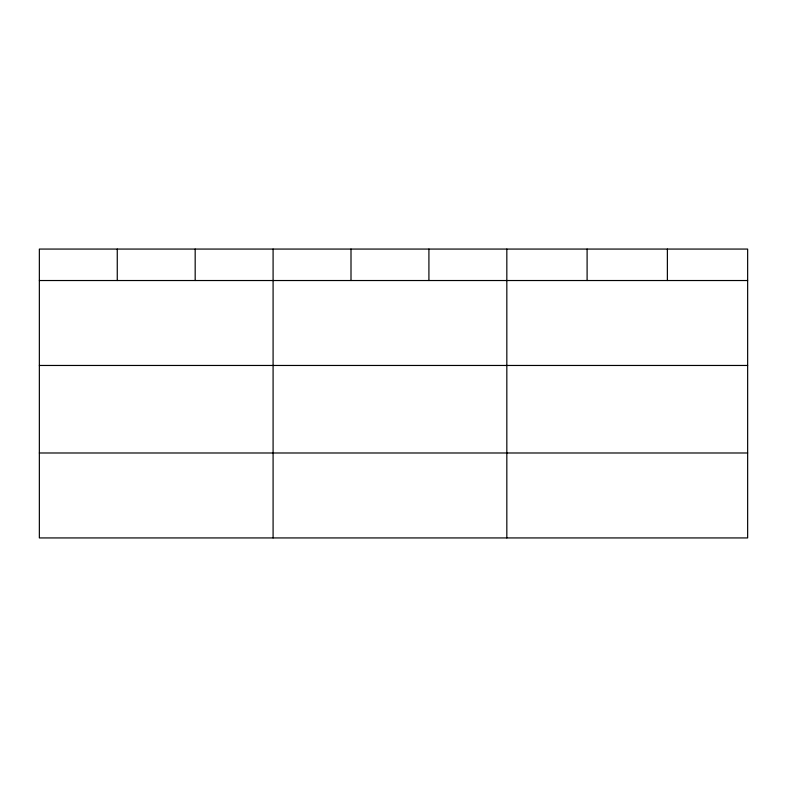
<?xml version="1.0" encoding="UTF-8"?>
<svg xmlns="http://www.w3.org/2000/svg" width="787" height="787" viewBox="0 0 787 787"><rect width="100%" height="100%" fill="white"/><g stroke="black" fill="none" stroke-linecap="round" stroke-linejoin="round"><path stroke-width="1.18" d="M747.65 365.463L747.65 249.066L39.35 249.066L39.35 537.934L747.65 537.934L747.65 365.463L39.35 365.463M39.35 280.526L747.65 280.526M39.35 452.987L747.65 452.987M667.376 249.066L667.376 280.526M587.102 249.066L587.102 280.526M506.828 249.066L506.828 537.934M428.915 249.066L428.915 280.526M351.002 249.066L351.002 280.526M273.089 249.066L273.089 537.934M195.176 249.066L195.176 280.526M117.263 249.066L117.263 280.526"/></g></svg>
